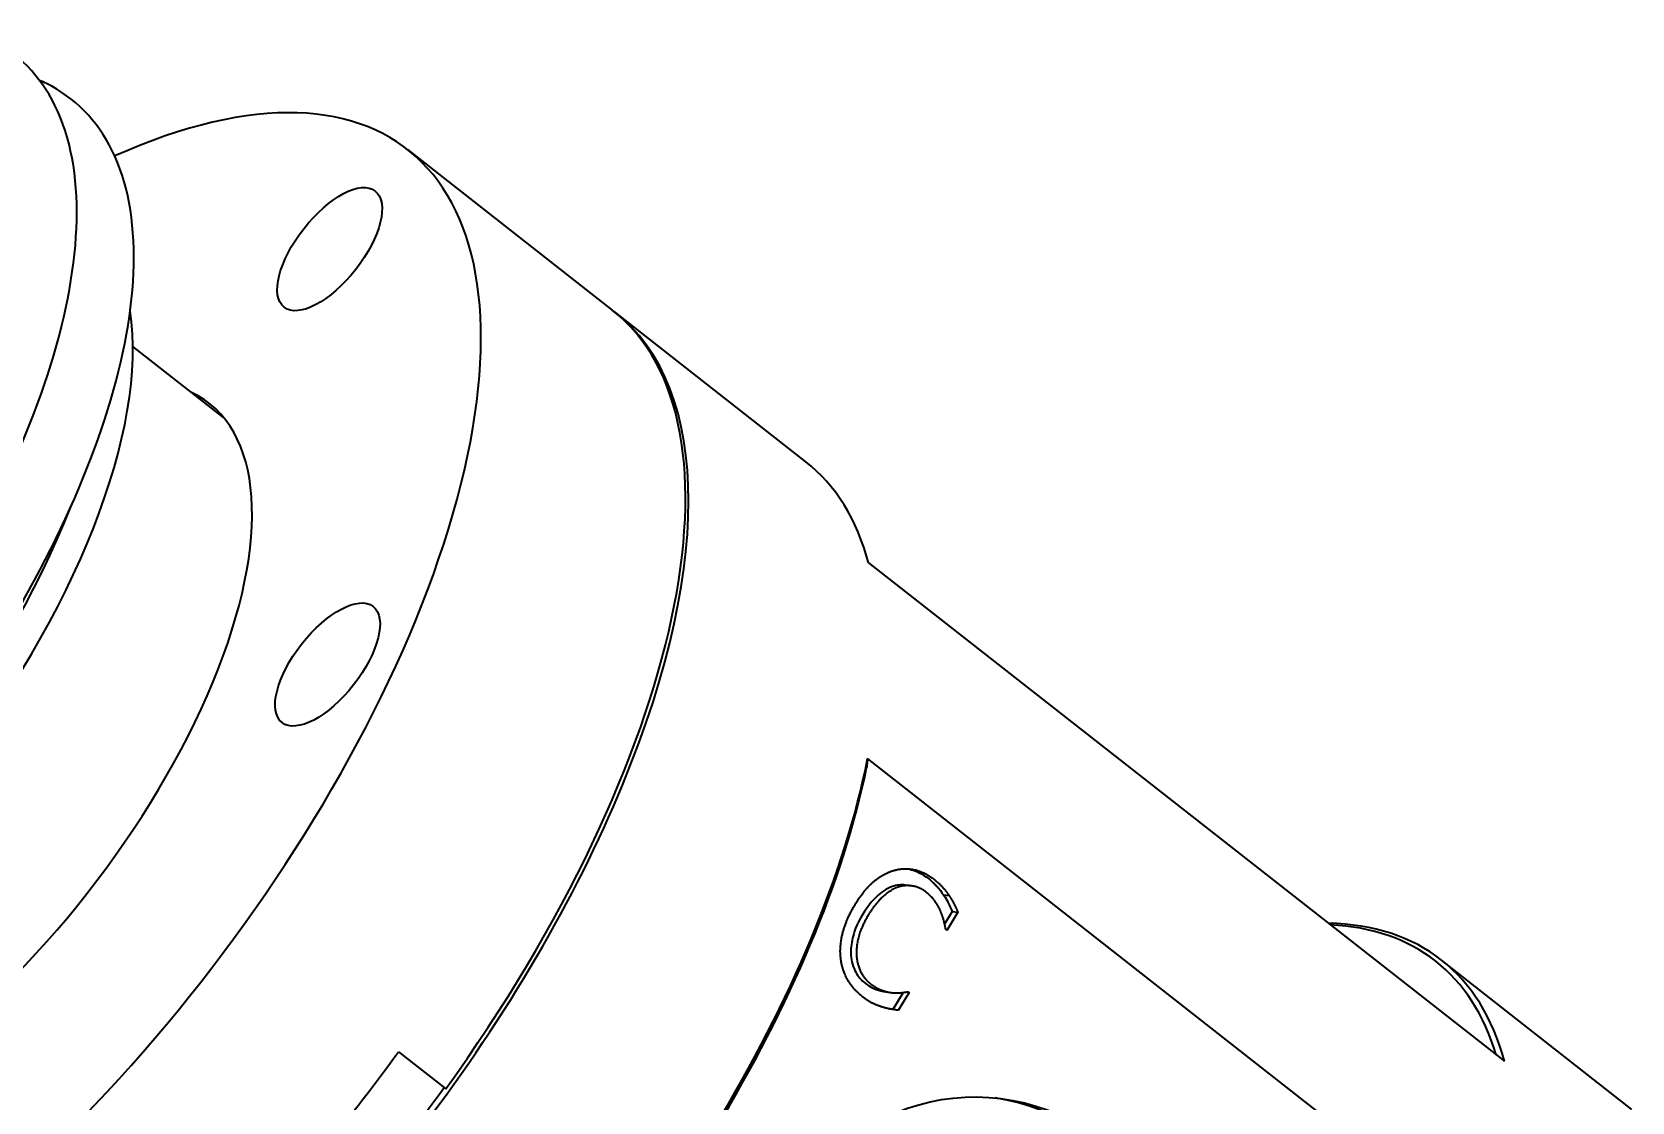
# Model space of a CAD drawing. Header units: millimetres. Extents: x -605 to 8012, y -2292 to 5879.
# Drawn here: x 2047 to 2118.5, y 1766 to 1813.8 of the extents above; entities that cross this region are included whole.
import ezdxf

# ---------------------------------------------------------------- set-up
doc = ezdxf.new("R2010")
doc.units = ezdxf.units.MM
doc.header["$LTSCALE"] = 5
doc.layers.add('Arestas Visíveis', color=7, linetype='Continuous', lineweight=35)

msp = doc.modelspace()

# ---------------------------------------------------------------- linework, layer by layer
at = {"layer": 'Arestas Visíveis'}
for p, q in [((2063.78967, 1808.54799), (2072.93925, 1801.37842)), ((2081.59618, 1794.59488), (2073.08004, 1801.2681)), ((2055.56073, 1796.57475), (2051.50544, 1799.75246)), ((2084.40371, 1790.07077), (2112.83778, 1767.78995)), ((2112.79394, 1759.04042), (2084.35988, 1781.32124)), ((2086.06151, 1775.667), (2086.31154, 1775.63548)), ((2087.75733, 1775.2326), (2088.00737, 1775.20108)), ((2088.14833, 1774.48945), (2087.80748, 1773.92754)), ((2088.39837, 1774.45793), (2087.90453, 1773.64381)), ((2088.14833, 1774.48945), (2088.39837, 1774.45793)), ((2087.90453, 1773.64381), (2087.8593, 1773.67925)), ((2118.54639, 1765.64085), (2110.03025, 1772.31406)), ((2085.17828, 1770.89236), (2085.42831, 1770.86084)), ((2085.95087, 1770.86681), (2085.49066, 1770.10813)), ((2086.22347, 1770.87249), (2085.73462, 1770.06659)), ((2086.09785, 1770.88832), (2086.22347, 1770.87249)), ((2086.18172, 1770.9052), (2086.22347, 1770.87249)), ((2063.38065, 1768.21436), (2065.49209, 1766.55984))]:
    msp.add_line(p, q, dxfattribs=at)
for centre, major_axis, ratio, start_param, end_param in [((2042.20202, 1780.99852), (21.58765, 27.54947), 0.44775909, 2.43847727, 6.98630069), ((2034.81197, 1786.78933), (14.49457, 18.4975), 0.44775909, 3.53830424, 5.88647372), ((2051.49238, 1773.71863), (-21.58765, -27.54947), 0.44775909, 6.27747853, 9.43048474), ((2051.35159, 1773.82895), (21.58765, 27.54947), 0.44775909, 4.79820857, 6.28318531), ((2042.20202, 1780.99852), (12.70588, 16.21483), 0.44775909, 3.04301982, 6.38175814), ((2060.00853, 1767.04541), (21.58765, 27.54947), 0.44775909, 5.95843825, 6.28318531), ((2033.75625, 1787.61659), (14.49457, 18.4975), 0.44775909, 4.11893362, 5.30584434), ((2060.00853, 1767.04541), (-21.58765, -27.54947), 0.44775909, 1.24604927, 2.41914216), ((2060.14929, 1766.93511), (21.46429, 27.39204), 0.44775909, 4.39634699, 5.55202974), ((2088.4426, 1744.76459), (21.58765, 27.54947), 0.44775909, 5.95843825, 6.60793237), ((2088.30183, 1744.87489), (21.46429, 27.39204), 0.44775909, 5.97596611, 6.5904045), ((2049.24015, 1775.48347), (21.58765, 27.54947), 0.44775909, 4.62656939, 4.79820857), ((2051.35162, 1773.82893), (-21.46429, -27.39204), 0.44775909, 1.4844823, 1.65711036), ((2088.30257, 1754.13045), (1.52024, 12.05956), 0.86368667, 3.16560066, 6.2591773)]:
    msp.add_ellipse(centre, major_axis=major_axis, ratio=ratio, start_param=start_param, end_param=end_param, dxfattribs=at)
for centre, major_axis, ratio in [((2060.30481, 1804.10072), (-2.03541, -2.59752), 0.44775909), ((2060.21177, 1785.52989), (2.03541, 2.59752), 0.44775909), ((2088.80264, 1754.06741), (1.52024, 12.05956), 0.86368667)]:
    msp.add_ellipse(centre, major_axis=major_axis, ratio=ratio, dxfattribs=at)
for points, knots in [([(2011.12019, 1770.68911), (2011.57542, 1770.08578), (2012.12511, 1769.57483), (2013.86899, 1768.46291), (2015.22277, 1768.10717), (2018.36128, 1768.07712), (2020.18438, 1768.47148), (2024.09676, 1770.00647), (2026.19367, 1771.17206), (2030.40249, 1774.13556), (2032.51289, 1775.92804), (2036.5465, 1779.95384), (2038.46978, 1782.184), (2041.94687, 1786.86369), (2043.50048, 1789.31204), (2046.08711, 1794.19277), (2047.11848, 1796.62398), (2048.55124, 1801.24536), (2048.94896, 1803.43272), (2049.03596, 1807.36039), (2048.72272, 1809.10439), (2047.36428, 1811.84568), (2046.35789, 1812.87744), (2044.98744, 1813.55153), (2044.88417, 1813.599), (2044.77939, 1813.64391)], [1.45235876, 1.45235876, 1.45235876, 1.45235876, 1.61435559, 1.61435559, 1.90211098, 1.90211098, 2.22083917, 2.22083917, 2.54927198, 2.54927198, 2.87492949, 2.87492949, 3.19880787, 3.19880787, 3.52229938, 3.52229938, 3.84662133, 3.84662133, 4.17326107, 4.17326107, 4.50145422, 4.50145422, 4.80639233, 4.80639233, 4.83082655, 4.83082655, 4.83082655, 4.83082655]), ([(2013.67152, 1768.68991), (2014.12674, 1768.08658), (2014.67644, 1767.57563), (2016.42031, 1766.4637), (2017.77409, 1766.10797), (2020.9126, 1766.07792), (2022.7357, 1766.47228), (2026.64808, 1768.00726), (2028.74499, 1769.17286), (2032.95381, 1772.13635), (2035.06421, 1773.92883), (2039.09783, 1777.95463), (2041.0211, 1780.18479), (2044.49819, 1784.86449), (2046.05181, 1787.31284), (2048.63843, 1792.19356), (2049.66981, 1794.62477), (2051.10256, 1799.24615), (2051.50029, 1801.43351), (2051.58729, 1805.36118), (2051.27404, 1807.10519), (2049.91561, 1809.84647), (2048.90921, 1810.87824), (2047.53876, 1811.55233), (2047.4355, 1811.59979), (2047.33072, 1811.6447)], [1.45235876, 1.45235876, 1.45235876, 1.45235876, 1.61435559, 1.61435559, 1.90211098, 1.90211098, 2.22083917, 2.22083917, 2.54927198, 2.54927198, 2.87492949, 2.87492949, 3.19880787, 3.19880787, 3.52229938, 3.52229938, 3.84662133, 3.84662133, 4.17326107, 4.17326107, 4.50145422, 4.50145422, 4.80639233, 4.80639233, 4.83082655, 4.83082655, 4.83082655, 4.83082655]), ([(2086.16248, 1776.39811), (2086.17929, 1776.39481), (2086.19565, 1776.39136), (2086.52823, 1776.31684), (2086.81805, 1776.16274), (2087.08217, 1775.95577)], [-0.118229152, -0.118229152, -0.118229152, -0.118229152, -0.112583342, -0.112583342, 0, 0, 0, 0]), ([(2085.46295, 1775.60492), (2085.18636, 1775.50897), (2084.95335, 1775.32899), (2084.54037, 1774.94703), (2084.33003, 1774.66804), (2084.14992, 1774.37113)], [-0.180179181, -0.180179181, -0.180179181, -0.180179181, -0.107085093, -0.107085093, 0, 0, 0, 0]), ([(2087.08217, 1775.95577), (2087.28812, 1775.79439), (2087.41216, 1775.65987), (2087.56863, 1775.48616), (2087.66824, 1775.36288), (2087.75733, 1775.2326)], [-0.0766950473, -0.0766950473, -0.0766950473, -0.0766950473, -0.0507720842, -0.0507720842, 0, 0, 0, 0]), ([(2087.75733, 1775.2326), (2087.85714, 1775.08066), (2087.92844, 1774.94614), (2088.02859, 1774.75326), (2088.09052, 1774.62267), (2088.14833, 1774.48945)], [-0.0686886909, -0.0686886909, -0.0686886909, -0.0686886909, -0.0454534152, -0.0454534152, 0, 0, 0, 0]), ([(2084.14992, 1774.37113), (2083.85047, 1773.87746), (2083.74192, 1773.52557), (2083.62845, 1773.04598), (2083.59873, 1772.78561), (2083.61623, 1772.52666)], [-0.148170502, -0.148170502, -0.148170502, -0.148170502, -0.078349227, -0.078349227, 0, 0, 0, 0]), ([(2083.61623, 1772.52666), (2083.62609, 1772.39206), (2083.64819, 1772.26046), (2083.72661, 1771.98514), (2083.78034, 1771.86938), (2083.93708, 1771.58338), (2084.07699, 1771.41947), (2084.24534, 1771.28755)], [-0.130660537, -0.130660537, -0.130660537, -0.130660537, -0.10341261, -0.10341261, -0.071757886, -0.071757886, 0, 0, 0, 0]), ([(2084.24534, 1771.28755), (2084.48278, 1771.10149), (2084.66841, 1771.02958), (2084.88612, 1770.94992), (2085.03141, 1770.91087), (2085.17828, 1770.89236)], [-0.0859432834, -0.0859432834, -0.0859432834, -0.0859432834, -0.0572355036, -0.0572355036, -0.0059025981, -0.0059025981, -0.0059025981, -0.0059025981])]:
    msp.add_open_spline(points, degree=3, knots=knots, dxfattribs=at)
msp.add_rational_spline([(2084.35988, 1781.32124), (2084.3389, 1781.11386), (2084.31712, 1780.9084)], [1, 1.00001357739, 1], degree=2, dxfattribs=at)
for points, degree in [([(2083.80503, 1774.8058), (2084.19162, 1775.44312), (2085.04013, 1776.17345), (2085.51307, 1776.31848)], 2), ([(2085.51307, 1776.31848), (2085.97754, 1776.45801), (2086.89732, 1776.26503), (2087.33221, 1775.92425)], 2), ([(2085.71298, 1775.57341), (2085.37494, 1775.45613), (2084.69676, 1774.82891), (2084.39996, 1774.33961)], 2), ([(2086.06151, 1775.667), (2085.86039, 1775.69235), (2085.66062, 1775.66932), (2085.46295, 1775.60492)], 3), ([(2086.97955, 1775.35133), (2086.7047, 1775.56671), (2086.05202, 1775.68384), (2085.71298, 1775.57341)], 2), ([(2087.6326, 1774.4817), (2087.53392, 1774.71674), (2087.23005, 1775.15504), (2086.97955, 1775.35133)], 2), ([(2087.33221, 1775.92425), (2087.54791, 1775.75522), (2087.88225, 1775.38405), (2088.00737, 1775.20108)], 2), ([(2083.15708, 1772.42604), (2083.09915, 1772.95672), (2083.41594, 1774.16437), (2083.80503, 1774.8058)], 2), ([(2088.00737, 1775.20108), (2088.11411, 1775.03858), (2088.3106, 1774.66016), (2088.39837, 1774.45793)], 2), ([(2084.39996, 1774.33961), (2084.0832, 1773.81742), (2083.839, 1772.89867), (2083.86626, 1772.49514)], 2), ([(2087.8593, 1773.67925), (2087.83264, 1773.82146), (2087.73573, 1774.2371), (2087.6326, 1774.4817)], 2), ([(2084.13425, 1770.67762), (2083.71675, 1771.00477), (2083.21251, 1771.89125), (2083.15708, 1772.42604)], 2), ([(2083.86626, 1772.49514), (2083.89504, 1772.10256), (2084.224, 1771.46868), (2084.49537, 1771.25603)], 2), ([(2084.49537, 1771.25603), (2084.74239, 1771.06247), (2085.25066, 1770.87651), (2085.47903, 1770.85528)], 2), ([(2084.98945, 1770.22587), (2084.75668, 1770.29907), (2084.3917, 1770.47588), (2084.13425, 1770.67762)], 2), ([(2085.47903, 1770.85528), (2085.70044, 1770.8395), (2086.06823, 1770.87888), (2086.18172, 1770.9052)], 2), ([(2085.73462, 1770.06659), (2085.54458, 1770.10024), (2085.20679, 1770.15262), (2084.98945, 1770.22587)], 2)]:
    msp.add_open_spline(points, degree=degree, dxfattribs=at)

doc.saveas('drawing.dxf')
